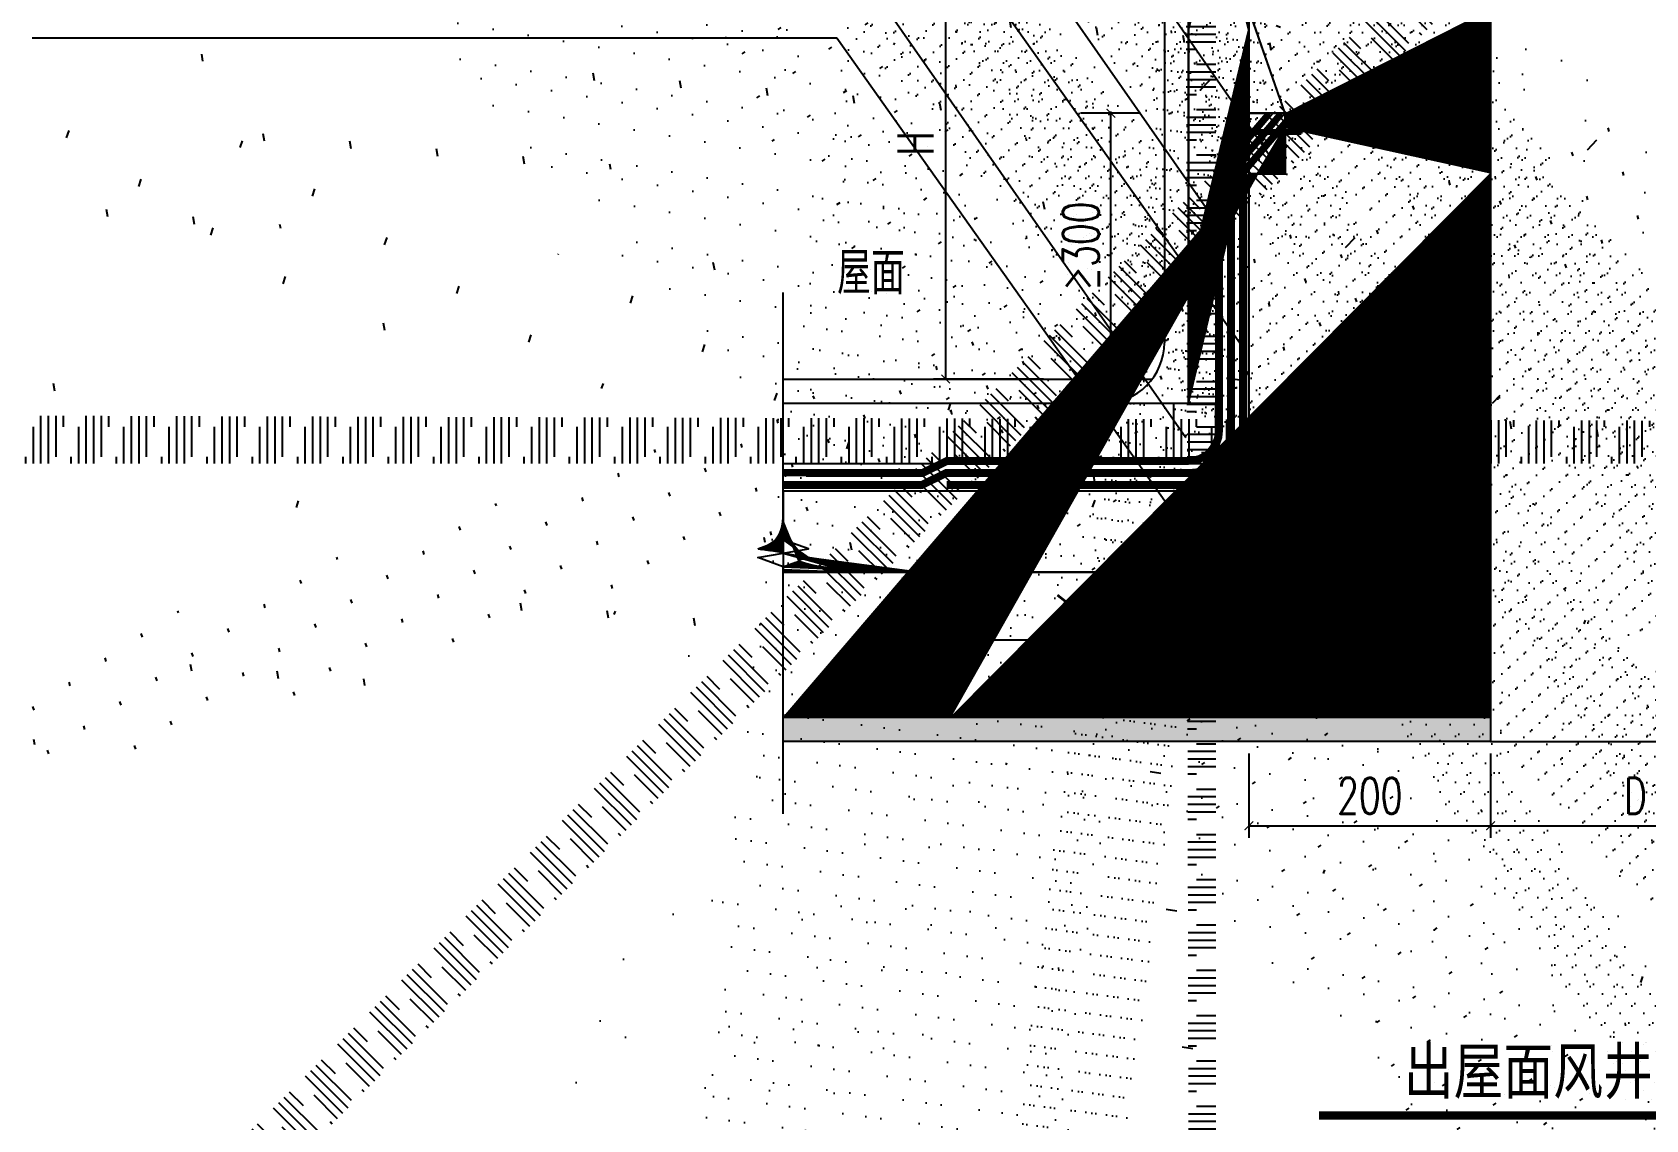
# Model space of a CAD drawing. Extents: x -40548 to 155442, y 5688 to 67136.
# Drawn here: x 133847 to 135182, y 10084 to 10984 of the extents above; entities that cross this region are included whole.
import ezdxf

# ---------------------------------------------------------------- set-up
doc = ezdxf.new("R2010")
doc.units = 0
doc.header["$LTSCALE"] = 1000
doc.linetypes.add('DASH', pattern=[0.35, 0.25, -0.1])
doc.layers.get('DEFPOINTS').update_dxf_attribs({"color": 200})
for name, color, linetype in [('A-AXIS-SYMB', 3, 'Continuous'), ('CR-PUB-TEXT', 7, 'Continuous'), ('CR-建-detl-FINISH', 1, 'Continuous'), ('CR-建-detl-H', 9, 'Continuous'), ('CR-建-detl-MEDM', 50, 'Continuous'), ('CR-建-detl-METL', 3, 'Continuous'), ('CR-建-detl-water-DASH', 210, 'Continuous'), ('CR-建-detl-XH', 8, 'Continuous'), ('CR-建-DIM-SYMB', 3, 'Continuous'), ('CR-建-dims-10', 140, 'Continuous'), ('CR-建-Dims-IDEN', 13, 'Continuous')]:
    doc.layers.add(name, color=color, linetype=linetype)
doc.layers.add('CR-建-Wall-stru', color=40, linetype='Continuous', lineweight=30)
doc.styles.add('-宋体', font='', dxfattribs={"width": 0.8})
doc.styles.add('_TCH_DIM_T3', font='SIMPLEX', dxfattribs={"width": 0.7058823529411765, "bigfont": 'GBCBIG'})
doc.styles.add('HZ', font='xcsg.shx', dxfattribs={"width": 0.8, "bigfont": 'hztxt.shx'})
doc.styles.get('-宋体').set_extended_font_data('NSimSun')
doc.dimstyles.new('_TCH_ARCH&&10', dxfattribs={"dimtxt": 29.75, "dimasz": 10, "dimexe": 25, "dimexo": 30, "dimgap": 10, "dimtad": 1, "dimdec": 0, "dimzin": 0, "dimdsep": 46, "dimtxsty": '_TCH_DIM_T3', "dimblk": 'ARCHTICK', "dimcen": 0.09, "dimdle": 1.5, "dimclrt": 7, "dimazin": 2, "dimtfac": 1, "dimtdec": 0, "dimtix": 1, "dimtmove": 2, "dimatfit": 3, "dimfxl": 0, "dimtolj": 1, "dimtzin": 0, "dimarcsym": 0})
doc.dimstyles.new('_TCH_ARCH-10', dxfattribs={"dimscale": 10, "dimtxt": 2.975, "dimasz": 1, "dimexe": 1, "dimexo": 1, "dimgap": 1, "dimtad": 1, "dimdec": 0, "dimzin": 0, "dimdsep": 46, "dimtxsty": '_TCH_DIM_T3', "dimblk": 'ARCHTICK', "dimcen": 0.09, "dimclrt": 7, "dimazin": 2, "dimtfac": 1, "dimtdec": 0, "dimtix": 1, "dimtmove": 2, "dimatfit": 3, "dimfxl": 0, "dimtolj": 1, "dimtzin": 0, "dimarcsym": 0})

# ---------------------------------------------------------------- blocks, each defined once
blk = doc.blocks.new('_ArchTick')
at = {"color": 0, "linetype": 'ByBlock', "const_width": 0.1}
blk.add_lwpolyline([(-0.3535533905932738, -0.3535533905932738), (0.3535533905932738, 0.3535533905932738)], dxfattribs=at)
blk = doc.blocks.new('*D64')
at = {"layer": 'CR-建-dims-10', "color": 0, "lineweight": -2}
for p, q in [((40599266538.3161, 3385069600.494364), (40599266538.3161, 3385069550.870755)), ((40599266788.30846, 3385069600.494364), (40599266788.30846, 3385069550.870755)), ((40599266536.8161, 3385069575.870755), (40599266789.80846, 3385069575.870755))]:
    blk.add_line(p, q, dxfattribs=at)
at = {"layer": 'DEFPOINTS', "color": 0}
for p in [(40599266538.3161, 3385069630.494364), (40599266788.30846, 3385069630.494364), (40599266788.30846, 3385069575.870755)]:
    blk.add_point(p, dxfattribs=at)
at = {"layer": 'CR-建-dims-10', "color": 0, "lineweight": -2, "xscale": 10, "yscale": 10, "zscale": 10, "rotation": 180}
blk.add_blockref('_ArchTick', (40599266538.3161, 3385069575.870755), dxfattribs=at)
at = {"layer": 'CR-建-dims-10', "color": 0, "lineweight": -2, "xscale": 10, "yscale": 10, "zscale": 10}
blk.add_blockref('_ArchTick', (40599266788.30846, 3385069575.870755), dxfattribs=at)
at = {"layer": 'CR-建-dims-10', "color": 7, "insert": (40599266663.31229, 3385069600.745755), "char_height": 29.75, "attachment_point": 5, "style": '_TCH_DIM_T3'}
blk.add_mtext('\\A1;≥250', dxfattribs=at)
blk = doc.blocks.new('*D65')
at = {"layer": 'CR-建-dims-10', "color": 0, "lineweight": -2}
for p, q in [((40599266674.03432, 3385069790.279987), (40599266674.03432, 3385070013.279987)), ((40599266698.65037, 3385070011.779987), (40599266649.03432, 3385070011.779987)), ((40599266698.65037, 3385069791.779987), (40599266649.03432, 3385069791.779987))]:
    blk.add_line(p, q, dxfattribs=at)
at = {"layer": 'DEFPOINTS', "color": 0}
for p in [(40599266674.03432, 3385070011.779987), (40599266728.65037, 3385070011.779987), (40599266728.65037, 3385069791.779987)]:
    blk.add_point(p, dxfattribs=at)
at = {"layer": 'CR-建-dims-10', "color": 0, "lineweight": -2, "xscale": 10, "yscale": 10, "zscale": 10}
for p, rotation in [((40599266674.03432, 3385070011.779987), 90), ((40599266674.03432, 3385069791.779987), 270)]:
    blk.add_blockref('_ArchTick', p, dxfattribs=dict(at, rotation=rotation))
at = {"layer": 'CR-建-dims-10', "color": 7, "insert": (40599266649.15932, 3385069901.779975), "char_height": 29.75, "attachment_point": 5, "rotation": 90, "style": '_TCH_DIM_T3'}
blk.add_mtext('\\A1;≥300', dxfattribs=at)
blk = doc.blocks.new('*D274')
at = {"layer": 'CR-建-dims-10', "color": 0, "lineweight": -2}
for p, q in [((40599266618.30846, 3385070181.779985), (40599266527.31473, 3385070181.779985)), ((40599266537.31473, 3385070181.779985), (40599266537.31473, 3385069791.779985)), ((40599266618.30846, 3385069791.779985), (40599266527.31473, 3385069791.779985))]:
    blk.add_line(p, q, dxfattribs=at)
at = {"layer": 'DEFPOINTS', "color": 0}
for p in [(40599266628.30846, 3385070181.779985), (40599266537.31473, 3385069791.779985), (40599266628.30846, 3385069791.779985)]:
    blk.add_point(p, dxfattribs=at)
at = {"layer": 'CR-建-dims-10', "color": 0, "lineweight": -2, "xscale": 10, "yscale": 10, "zscale": 10}
for p, rotation in [((40599266537.31473, 3385070181.779985), 90), ((40599266537.31473, 3385069791.779985), 270)]:
    blk.add_blockref('_ArchTick', p, dxfattribs=dict(at, rotation=rotation))
at = {"layer": 'CR-建-dims-10', "color": 7, "insert": (40599266512.43973, 3385069986.779985), "char_height": 29.75, "attachment_point": 5, "rotation": 90, "style": '_TCH_DIM_T3'}
blk.add_mtext('\\A1;H', dxfattribs=at)
blk = doc.blocks.new('*D275')
at = {"layer": 'CR-建-dims-10', "color": 0, "lineweight": -2}
for p, q in [((40599266788.30846, 3385069481.779985), (40599266788.30846, 3385069411.90892)), ((40599266988.30846, 3385069481.779985), (40599266988.30846, 3385069411.90892)), ((40599266788.30846, 3385069421.90892), (40599266988.30846, 3385069421.90892))]:
    blk.add_line(p, q, dxfattribs=at)
at = {"layer": 'DEFPOINTS', "color": 0}
for p in [(40599266788.30846, 3385069491.779985), (40599266988.30846, 3385069491.779985), (40599266988.30846, 3385069421.90892)]:
    blk.add_point(p, dxfattribs=at)
at = {"layer": 'CR-建-dims-10', "color": 0, "lineweight": -2, "xscale": 10, "yscale": 10, "zscale": 10, "rotation": 180}
blk.add_blockref('_ArchTick', (40599266788.30846, 3385069421.90892), dxfattribs=at)
at = {"layer": 'CR-建-dims-10', "color": 0, "lineweight": -2, "xscale": 10, "yscale": 10, "zscale": 10}
blk.add_blockref('_ArchTick', (40599266988.30846, 3385069421.90892), dxfattribs=at)
at = {"layer": 'CR-建-dims-10', "color": 7, "insert": (40599266888.30846, 3385069446.78392), "char_height": 29.75, "attachment_point": 5, "style": '_TCH_DIM_T3'}
blk.add_mtext('\\A1;200', dxfattribs=at)
blk = doc.blocks.new('*D276')
at = {"layer": 'CR-建-dims-10', "color": 0, "lineweight": -2}
for p, q in [((40599266988.30846, 3385069481.779985), (40599266988.30846, 3385069411.90892)), ((40599267227.85911, 3385069481.779985), (40599267227.85911, 3385069411.90892)), ((40599266988.30846, 3385069421.90892), (40599267227.85911, 3385069421.90892))]:
    blk.add_line(p, q, dxfattribs=at)
at = {"layer": 'DEFPOINTS', "color": 0}
for p in [(40599266988.30846, 3385069491.779985), (40599267227.85911, 3385069491.779985), (40599267227.85911, 3385069421.90892)]:
    blk.add_point(p, dxfattribs=at)
at = {"layer": 'CR-建-dims-10', "color": 0, "lineweight": -2, "xscale": 10, "yscale": 10, "zscale": 10, "rotation": 180}
blk.add_blockref('_ArchTick', (40599266988.30846, 3385069421.90892), dxfattribs=at)
at = {"layer": 'CR-建-dims-10', "color": 0, "lineweight": -2, "xscale": 10, "yscale": 10, "zscale": 10}
blk.add_blockref('_ArchTick', (40599267227.85911, 3385069421.90892), dxfattribs=at)
at = {"layer": 'CR-建-dims-10', "color": 7, "insert": (40599267108.08379, 3385069446.78392), "char_height": 29.75, "attachment_point": 5, "style": '_TCH_DIM_T3'}
blk.add_mtext('\\A1;D', dxfattribs=at)
blk = doc.blocks.new('42423')
at = {"layer": 'CR-建-detl-H', "linetype": 'Continuous'}
h = blk.add_hatch(dxfattribs=at)
h.set_pattern_fill('钢筋混凝土', color=256, scale=10, style=0)
h.set_pattern_definition([(45, (40599266770.62585, 3385070146.849381), (-17.67766952966369, 17.67766952966369), []), (49.99999999999999, (40599266770.62585, 3385070146.849381), (71.72601826007535, -6.275213498259511), [7.5, -82.5]), (355, (40599266770.62585, 3385070146.849381), (-13.8751333613, 75.21921337000119), [6, -66]), (100.4514, (40599266776.60301, 3385070146.326447), (57.85093817140216, 68.94395420609536), [6.374018999999993, -70.11421119999987]), (46.18420000000001, (40599266770.62585, 3385070166.849381), (106.7241048625644, -16.55190143290181), [11.25, -123.75]), (96.63559999999998, (40599266779.51952, 3385070165.470051), (93.46627055487033, 97.41178709004417), [9.561028799999981, -105.1712999999999]), (351.1842, (40599266770.62585, 3385070166.849381), (93.46619451336272, 97.41186009253246), [9, -99]), (21, (40599266780.62585, 3385070161.849381), (59.69070521184616, -40.26188906653388), [7.5, -82.5]), (326.0000000000001, (40599266780.62585, 3385070161.849381), (24.33153319215817, 72.5150045046853), [6, -66]), (71.4514, (40599266785.60007, 3385070158.494221), (84.02226285814899, 32.25304967099524), [6.374019000000001, -70.1142112]), (37.50000000000001, (40599266770.62585, 3385070146.849381), (1.215985531729067, 33.28938538313115), [0, -65.19999999999999, 0, -67, 0, -66.25]), (7.499999999999999, (40599266770.62585, 3385070146.849381), (26.30695374421486, 39.44117118823603), [0, -38.2, 0, -63.7, 0, -25.25]), (327.5, (40599266748.32584, 3385070146.849381), (53.38224361724091, -2.25548717343798), [0, -25, 0, -78, 0, -103.5]), (317.5, (40599266738.32584, 3385070146.849381), (58.31861693423862, 10.01049823323176), [0, -32.5, 0, -51.8, 0, -73.5])])
edge = h.paths.add_edge_path()
edge.add_arc((40599266812.49226, 3385070154.770525), 12.58963792331561, 186.7994316038145, 209.7033947581065, ccw=False)
edge.add_line((40599266799.99117, 3385070153.279985), (40599266799.99117, 3385070181.779985))
edge.add_line((40599266799.99117, 3385070181.779985), (40599266790.63957, 3385070181.779985))
edge.add_line((40599266790.63957, 3385070181.779985), (40599266688.30846, 3385070181.779985))
edge.add_line((40599266688.30846, 3385070181.779985), (40599266790.63957, 3385070181.779985))
edge.add_line((40599266790.63957, 3385070181.779985), (40599266788.30846, 3385070170))
edge.add_line((40599266788.30846, 3385070170), (40599266788.30846, 3385070120))
edge.add_line((40599266788.30846, 3385070120), (40599266788.30846, 3385070101.779985))
edge.add_line((40599266788.30846, 3385070101.779985), (40599266988.30846, 3385070101.779985))
edge.add_line((40599266988.30846, 3385070101.779985), (40599266988.30846, 3385070181.779985))
edge.add_line((40599266988.30846, 3385070181.779985), (40599266896.62576, 3385070181.779985))
edge.add_line((40599266896.62576, 3385070181.779985), (40599266896.62576, 3385070153.279986))
edge.add_arc((40599266884.12467, 3385070154.770486), 12.58962571702129, 330.2967732431433, 353.2007409820487, ccw=False)
edge.add_arc((40599266894.62576, 3385070148.779987), 0.5000023799027735, 209.7033153975909, 330.29663714086115, ccw=False)
edge.add_arc((40599266905.12685, 3385070154.770507), 12.58963580796583, 186.7993518748807, 209.703307809959, ccw=False)
edge.add_line((40599266892.62576, 3385070153.279985), (40599266892.62576, 3385070181.779985))
edge.add_line((40599266892.62576, 3385070181.779985), (40599266803.99117, 3385070181.779985))
edge.add_line((40599266803.99117, 3385070181.779985), (40599266803.99117, 3385070153.279986))
edge.add_arc((40599266791.49007, 3385070154.770506), 12.58963566381102, 330.2966940749954, 353.2006545896286, ccw=False)
edge.add_arc((40599266801.99117, 3385070148.779987), 0.5000026161803585, 209.7037960691732, 330.296589679358, ccw=False)
h.paths.add_polyline_path([(40599266788.30846, 3385070162.351991), (40599266788.30846, 3385070097.648009), (40599266788.30846, 3385070120)])
h.paths.add_polyline_path([(40599266818.30791, 3385069961.782413), (40599266788.30846, 3385069961.781442), (40599266788.30846, 3385069631.779985), (40599266402.86976, 3385069631.779985), (40599266402.86976, 3385069511.779985), (40599266988.30846, 3385069511.779985), (40599266988.30846, 3385070101.779985), (40599266788.30846, 3385070101.779985), (40599266788.30846, 3385070011.779985), (40599266818.30791, 3385070011.779985)])
at = {"layer": 'CR-建-detl-XH'}
h = blk.add_hatch(dxfattribs=at)
h.set_pattern_fill('AR-SAND', color=256, scale=5, style=0)
h.set_pattern_definition([(142.5, (40599266693.85418, 3385070095.119074), (0.4000078239960125, 12.23533093323356), [0, -9.652, 0, -10.795, 0, -10.31875]), (172.5, (40599266693.85418, 3385070095.119074), (-11.23808207845006, 17.92062751420885), [0, -5.207000000000001, 0, -8.6995, 0, -3.33375]), (212.5, (40599266701.66468, 3385070095.119074), (-19.77480925603645, 0.0359296169636425), [0, -3.174999999999998, 0, -11.42999999999999, 0, -14.92249999999999]), (222.5, (40599266701.66468, 3385070095.119074), (-19.08891131180743, 5.573233081430407), [0, -1.5875, 0, -7.492999999999999, 0, -8.5725])])
h.paths.add_polyline_path([(40599266718.3082, 3385070149.999986), (40599266738.30823, 3385070129.999986), (40599266738.3084, 3385070109.999986), (40599266718.30859, 3385070101.779985), (40599266718.30869, 3385070088.9227), (40599266718.30852, 3385070109.999986)])
h.paths.add_polyline_path([(40599266718.30779, 3385070201.780386), (40599266746.30348, 3385070204.295954), (40599266815.60934, 3385070188.139405), (40599266813.34277, 3385070183.279985), (40599266792.13957, 3385070183.279985), (40599266790.63957, 3385070183.279985), (40599266790.63957, 3385070181.779985), (40599266783.30846, 3385070181.779985), (40599266738.30779, 3385070181.779985), (40599266738.30823, 3385070129.999986), (40599266718.3082, 3385070149.999986)])
h.paths.add_polyline_path([(40599266746.30348, 3385070204.295954), (40599266823.30846, 3385070206.779985), (40599266823.30846, 3385070196.779985), (40599266819.63957, 3385070196.779985), (40599266815.60934, 3385070188.139405)])
h.paths.add_polyline_path([(40599266876.97736, 3385070196.779985), (40599266873.30846, 3385070196.779985), (40599266873.30846, 3385070201.779985), (40599266908.30846, 3385070201.779985), (40599266908.30846, 3385070181.779985), (40599266904.47736, 3385070181.779985), (40599266904.47736, 3385070183.279985), (40599266883.27416, 3385070183.279985)])
h.paths.add_polyline_path([(40599266718.30846, 3385070101.775605), (40599266738.30846, 3385070101.776695), (40599266738.30952, 3385069975.915483), (40599266718.30945, 3385069985.31061)])
h.paths.add_polyline_path([(40599266738.31108, 3385069791.779985), (40599266718.31108, 3385069791.779985), (40599266718.30945, 3385069985.31061), (40599266738.30952, 3385069975.915483)])
at = {"layer": 'CR-建-detl-XH', "linetype": 'Continuous'}
h = blk.add_hatch(dxfattribs=at)
h.set_pattern_fill('ANSI37', color=256, scale=10, style=0)
h.set_pattern_definition([(135, (40599608497.98761, 3385310368.459353), (11.22532015133644, 11.22532015133644), []), (45.00000000000001, (40599608497.98761, 3385310368.459353), (11.22532015133644, -11.22532015133644), [])])
h.paths.add_polyline_path([(40599266738.30846, 3385070181.778624), (40599266788.30846, 3385070181.781347), (40599266788.31403, 3385069982.716886), (40599266788.31373, 3385069956.26042), (40599266786.24737, 3385069953.396467), (40599266738.30952, 3385069975.915483)])
h.paths.add_polyline_path([(40599266770.82767, 3385069771.779985), (40599266738.31125, 3385069771.779985), (40599266738.30952, 3385069975.915483), (40599266786.24737, 3385069953.396467), (40599266770.81841, 3385069932.012127)])
h = blk.add_hatch(dxfattribs=at)
h.set_pattern_fill('防水材料', color=256, scale=10, angle=45, style=0)
h.set_pattern_definition([(135, (40599871782.38195, 3385310397.522453), (-13.25825214724777, 22.09708691207961), [100, -50]), (45.00000000000001, (40599871782.38195, 3385310397.522453), (-13.25825214724776, -22.09708691207961), [100, -50])])
h.paths.add_polyline_path([(40599266818.30791, 3385069961.782413), (40599266814.9221, 3385069961.782331), (40599266818.30791, 3385069964.438543)])
h.paths.add_polyline_path([(40599266788.30846, 3385070011.779985), (40599266788.30791, 3385069961.781685), (40599266814.9221, 3385069961.782331), (40599266818.30791, 3385069964.438543), (40599266818.30791, 3385070011.779985)])
at = {"layer": 'CR-建-detl-XH'}
h = blk.add_hatch(dxfattribs=at)
h.set_pattern_fill('AR-SAND', color=256, scale=5, style=0)
h.set_pattern_definition([(142.5, (40599440214.51999, 3385241952.439964), (0.4000078239960125, 12.23533093323356), [0, -9.652000000000001, 0, -10.795, 0, -10.31875]), (172.5, (40599440214.51999, 3385241952.439964), (-11.23808207845006, 17.92062751420885), [0, -5.206999999999998, 0, -8.699499999999995, 0, -3.333749999999998]), (212.5, (40599440222.33049, 3385241952.439964), (-19.77480925603645, 0.03592961696364028), [0, -3.174999999999988, 0, -11.42999999999997, 0, -14.92249999999996]), (222.5, (40599440222.33049, 3385241952.439964), (-19.08891131180743, 5.573233081430404), [0, -1.587499999999999, 0, -7.492999999999997, 0, -8.572499999999996])])
h.paths.add_polyline_path([(40599266402.86976, 3385069771.779985), (40599266402.86976, 3385069791.779985), (40599266748.30846, 3385069791.779985), (40599266748.30846, 3385069771.779985)])
h = blk.add_hatch(dxfattribs=at)
h.set_pattern_fill('混凝土', color=256, scale=5, style=0)
h.set_pattern_definition([(130, (40599440214.51999, 3385241952.439964), (-35.86300913003767, -3.137606749129755), [3.75, -41.25000000000001]), (185, (40599440214.51999, 3385241952.439964), (6.937566680650001, 37.60960668500059), [3, -33.00000000000001]), (79.5486000000001, (40599440211.53141, 3385241952.178497), (-28.92546908570107, 34.47197710304768), [3.187009499999988, -35.05710559999984]), (133.8158, (40599440214.51999, 3385241962.439964), (-53.36205243128222, -8.275950716450904), [5.625000000000001, -61.87500000000001]), (83.36440000000003, (40599440210.07315, 3385241961.750299), (-46.73313527743517, 48.70589354502208), [4.780514399999967, -52.58564999999971]), (188.8158, (40599440214.51999, 3385241962.439964), (-46.73309725668136, 48.70593004626623), [4.499999999999987, -49.49999999999986]), (159, (40599440209.51999, 3385241959.939964), (-29.84535260592308, -20.13094453326694), [3.75, -41.25]), (214, (40599440209.51999, 3385241959.939964), (-12.16576659607908, 36.25750225234265), [2.999999999999999, -32.99999999999999]), (108.5485999999999, (40599440207.03288, 3385241958.262384), (-42.0111314290745, 16.12652483549762), [3.187009499999997, -35.05710559999996]), (142.5, (40599440214.51999, 3385241952.439964), (-0.6079927658645334, 16.64469269156557), [0, -32.59999999999999, 0, -33.5, 0, -33.125]), (172.5, (40599440214.51999, 3385241952.439964), (-13.15347687210743, 19.72058559411801), [0, -19.09999999999999, 0, -31.84999999999999, 0, -12.62499999999999]), (212.5, (40599440225.66999, 3385241952.439964), (-26.69112180862045, -1.12774358671899), [0, -12.49999999999995, 0, -38.99999999999987, 0, -51.74999999999982]), (222.5, (40599440230.66999, 3385241952.439964), (-29.15930846711931, 5.005249116615882), [0, -16.24999999999999, 0, -25.89999999999999, 0, -36.74999999999999])])
h.paths.add_polyline_path([(40599266402.86976, 3385069721.779985), (40599266402.86976, 3385069771.779985), (40599266716.57634, 3385069771.779985), (40599266716.57634, 3385069721.779985)])
at = {"layer": 'CR-建-detl-XH', "linetype": 'Continuous'}
h = blk.add_hatch(dxfattribs=at)
h.set_pattern_fill('防水材料', color=256, scale=10, style=0)
h.set_pattern_definition([(7.016709298534877e-15, (40599092610.23171, 3385228757.64883), (25, 6.249999999999999), [99.99999999999999, -49.99999999999999]), (90, (40599092610.23171, 3385228757.64883), (-6.249999999999999, -25), [99.99999999999999, -49.99999999999999])])
h.paths.add_polyline_path([(40599266760.80749, 3385069721.779985), (40599266726.09676, 3385069721.779985), (40599266726.09676, 3385069771.779985), (40599266760.80749, 3385069771.779985)])
at = {"layer": 'CR-建-detl-XH'}
h = blk.add_hatch(dxfattribs=at)
h.set_pattern_fill('AR-SAND', color=256, scale=5, style=0)
h.set_pattern_definition([(142.5, (40599434137.61346, 3385233030.078474), (0.4000078239960125, 12.23533093323356), [0, -9.652, 0, -10.795, 0, -10.31875]), (172.5, (40599434137.61346, 3385233030.078474), (-11.23808207845006, 17.92062751420885), [0, -5.207000000000001, 0, -8.6995, 0, -3.33375]), (212.5, (40599434145.42397, 3385233030.078474), (-19.77480925603645, 0.03592961696364028), [0, -3.174999999999998, 0, -11.42999999999999, 0, -14.92249999999999]), (222.5, (40599434145.42397, 3385233030.078474), (-19.08891131180743, 5.573233081430404), [0, -1.5875, 0, -7.492999999999999, 0, -8.5725])])
h.paths.add_polyline_path([(40599266788.30117, 3385069749.283823), (40599266788.30437, 3385069699.280634), (40599266738.30118, 3385069699.280634, 0.4142322429015712)])
at = {"layer": 'CR-建-detl-XH', "linetype": 'Continuous'}
h = blk.add_hatch(dxfattribs=at)
h.set_pattern_fill('ANSI37', color=256, scale=10, style=0)
h.set_pattern_definition([(135, (40599429226.62294, 3385221265.207645), (11.22532015133644, 11.22532015133644), []), (45.00000000000001, (40599429226.62294, 3385221265.207645), (11.22532015133644, -11.22532015133644), [])])
edge = h.paths.add_edge_path()
edge.add_line((40599266402.86976, 3385069658.791368), (40599266402.86976, 3385069699.280253))
edge.add_line((40599266402.86976, 3385069699.280252), (40599266788.30437, 3385069699.280634))
edge.add_line((40599266788.30437, 3385069699.280634), (40599266788.30502, 3385069681.616909))
edge.add_arc((40599266738.30527, 3385069681.779985), 50.00000065244282, 269.9931466912801, 359.813127328175, ccw=False)
edge.add_line((40599266738.29929, 3385069631.779985), (40599266535.98998, 3385069631.779985))
edge.add_line((40599266535.98997, 3385069631.779985), (40599266515.9024, 3385069631.779985))
edge.add_line((40599266515.9024, 3385069631.779985), (40599266402.86976, 3385069631.779985))
edge.add_line((40599266402.86976, 3385069631.779985), (40599266402.86976, 3385069636.291368))
edge.add_line((40599266402.86976, 3385069636.291368), (40599266423.86976, 3385069643.934743))
edge.add_line((40599266423.86976, 3385069643.934743), (40599266381.86976, 3385069651.340477))
edge.add_line((40599266381.86976, 3385069651.340477), (40599266402.86976, 3385069658.791368))
at = {"layer": 'CR-建-detl-XH'}
h = blk.add_hatch(dxfattribs=at)
h.set_pattern_fill('AR-SAND', color=256, scale=5, style=0)
h.set_pattern_definition([(142.5, (40599434137.61756, 3385232962.577825), (0.4000078239960125, 12.23533093323356), [0, -9.652, 0, -10.795, 0, -10.31875]), (172.5, (40599434137.61756, 3385232962.577825), (-11.23808207845006, 17.92062751420885), [0, -5.207000000000001, 0, -8.6995, 0, -3.33375]), (212.5, (40599434145.42806, 3385232962.577825), (-19.77480925603645, 0.03592961696364028), [0, -3.174999999999998, 0, -11.42999999999999, 0, -14.92249999999999]), (222.5, (40599434145.42806, 3385232962.577825), (-19.08891131180743, 5.573233081430404), [0, -1.5875, 0, -7.492999999999999, 0, -8.5725])])
h.paths.add_polyline_path([(40599266788.30527, 3385069681.783175), (40599266788.30846, 3385069631.779985), (40599266738.30527, 3385069631.779985, 0.4142322429015712)])
h = blk.add_hatch(dxfattribs=at)
h.set_pattern_fill('AR-SAND', color=256, scale=5, style=0)
h.set_pattern_definition([(37.50000000000001, (40598673781.17873, 3385310796.735178), (-0.4000078239960125, 12.23533093323356), [0, -9.652, 0, -10.795, 0, -10.31875]), (7.499999999999999, (40598673781.17873, 3385310796.735178), (11.23808207845006, 17.92062751420885), [0, -5.207000000000001, 0, -8.6995, 0, -3.33375]), (327.5, (40598673773.36823, 3385310796.735178), (19.77480925603645, 0.03592961696364028), [0, -3.175, 0, -11.43, 0, -14.9225]), (317.5, (40598673773.36823, 3385310796.735178), (19.08891131180743, 5.573233081430404), [0, -1.5875, 0, -7.492999999999999, 0, -8.5725])])
h.paths.add_polyline_path([(40599266988.30846, 3385069491.779985), (40599266988.30846, 3385069511.779985), (40599266402.86976, 3385069511.779985), (40599266402.86976, 3385069491.779985)])
at = {"layer": 'CR-建-detl-FINISH'}
for p, q in [((40599266718.30778, 3385070203.062019), (40599266718.31083, 3385069821.779732)), ((40599266738.30779, 3385070181.779985), (40599266738.31125, 3385069771.780125)), ((40599266788.30846, 3385070011.779985), (40599266788.30791, 3385069961.778707)), ((40599266402.86976, 3385069791.779985), (40599266708.31102, 3385069791.779985))]:
    blk.add_line(p, q, dxfattribs=at)
blk.add_lwpolyline([(40599266988.30846, 3385069511.779985), (40599266988.30846, 3385069491.779985), (40599266402.86976, 3385069491.779985)], dxfattribs=at)
at = {"layer": 'CR-建-detl-FINISH', "color": 5}
blk.add_lwpolyline([(40599266988.30846, 3385069491.779985), (40599267227.85911, 3385069491.779985)], dxfattribs=at)
at = {"layer": 'CR-建-detl-FINISH'}
blk.add_arc((40599266668.31083, 3385069821.779732), 49.99999999999999, 270, 0, dxfattribs=at)
at = {"layer": 'CR-建-detl-MEDM'}
for p, q in [((40599266402.86976, 3385069771.779985), (40599266716.57634, 3385069771.779985)), ((40599266716.57634, 3385069771.779985), (40599266760.80749, 3385069771.78027)), ((40599266726.09676, 3385069721.779985), (40599266726.09676, 3385069771.779985)), ((40599266760.80749, 3385069721.78027), (40599266760.80749, 3385069771.78027)), ((40599266402.86976, 3385069721.779985), (40599266726.09676, 3385069721.779985)), ((40599266726.09676, 3385069721.779985), (40599266760.80749, 3385069721.78027))]:
    blk.add_line(p, q, dxfattribs=at)
blk.add_lwpolyline([(40599266402.86976, 3385069699.280252), (40599266788.30437, 3385069699.280634), (40599266788.30501, 3385069681.616909, -0.4132936114797757), (40599266738.29929, 3385069631.779985), (40599266535.98997, 3385069631.779985), (40599266515.9024, 3385069631.779985), (40599266402.86976, 3385069631.779985)], format="xyb", dxfattribs=at)
for centre in [(40599266738.30118, 3385069749.280634), (40599266738.30527, 3385069681.779985)]:
    blk.add_arc(centre, 50, 270, 0.003660981390144578, dxfattribs=at)
at = {"layer": 'CR-建-detl-METL', "linetype": 'Continuous', "const_width": 5.000000000000001}
for points in [[(40599266785.88602, 3385070010.867217), (40599266785.88602, 3385069981.494581)], [(40599266831.5536, 3385069996.180899), (40599266787.38602, 3385069996.180899)]]:
    blk.add_lwpolyline(points, dxfattribs=at)
at = {"layer": 'CR-建-detl-water-DASH', "linetype": 'DASH', "ltscale": 0.1, "const_width": 5}
for points in [[(40599266814.98009, 3385070011.337859), (40599266773.29653, 3385069962.476369), (40599266773.29966, 3385069901.007253), (40599266773.30088, 3385069880.731669), (40599266773.31291, 3385069748.836954, -0.4142488958099992), (40599266738.31381, 3385069713.837859), (40599266537.72823, 3385069713.837859), (40599266517.64066, 3385069703.837859), (40599266402.86975, 3385069703.837859)], [(40599266804.98331, 3385070011.337859), (40599266763.29653, 3385069962.469855), (40599266763.29966, 3385069901.000738), (40599266763.30088, 3385069880.725155), (40599266763.31291, 3385069748.836351, -0.4142488958098416), (40599266738.31441, 3385069723.837859), (40599266538.3161, 3385069723.837859), (40599266518.22852, 3385069713.837859), (40599266402.86975, 3385069713.837859)], [(40599266824.9799, 3385070011.3279), (40599266783.2951, 3385069962.464961), (40599266783.31291, 3385069748.837557, -0.4142488958100863), (40599266738.31321, 3385069703.837859), (40599266538.3161, 3385069703.837859)]]:
    blk.add_lwpolyline(points, format="xyb", dxfattribs=at)
at = {"layer": 'CR-建-detl-water-DASH'}
for points in [[(40599266812.19281, 3385070011.337859), (40599266770.7965, 3385069963.059049), (40599266770.79962, 3385069901.58993), (40599266770.80085, 3385069881.314346), (40599266770.81291, 3385069748.836803, -0.4142488958097064), (40599266738.31396, 3385069716.337859), (40599266537.14037, 3385069716.337859), (40599266517.05279, 3385069706.337859), (40599266402.86975, 3385069706.337859)], [(40599266817.76739, 3385070011.337859), (40599266775.79657, 3385069961.89369), (40599266775.7997, 3385069900.424575), (40599266775.80092, 3385069880.148992), (40599266775.81291, 3385069748.837105, -0.4142488958097977), (40599266738.31366, 3385069711.337859), (40599266538.3161, 3385069711.337859), (40599266518.22852, 3385069701.337859), (40599266402.86975, 3385069701.337859)], [(40599266802.19602, 3385070011.337859), (40599266760.7965, 3385069963.052535), (40599266760.79962, 3385069901.583416), (40599266760.80085, 3385069881.307832), (40599266760.81291, 3385069748.8362, -0.4142488958094015), (40599266738.31457, 3385069726.337859), (40599266537.72823, 3385069726.337859), (40599266517.64066, 3385069716.337859), (40599266402.86975, 3385069716.337859)], [(40599266807.7706, 3385070011.337859), (40599266765.79657, 3385069961.887176), (40599266765.7997, 3385069900.418061), (40599266765.80092, 3385069880.142478), (40599266765.81291, 3385069748.836502, -0.4142488958095816), (40599266738.31427, 3385069721.337859), (40599266538.90397, 3385069721.337859), (40599266518.81638, 3385069711.337859), (40599266421.91179, 3385069711.337859)], [(40599266822.19262, 3385070011.3279), (40599266780.79505, 3385069963.04763), (40599266780.81291, 3385069748.837406, -0.414248895809868), (40599266738.31336, 3385069706.337859), (40599266538.3161, 3385069706.337859)], [(40599266827.76719, 3385070011.3279), (40599266785.79515, 3385069961.882291), (40599266785.81291, 3385069748.837708, -0.4142488958099232), (40599266738.31306, 3385069701.337859), (40599266538.3161, 3385069701.337859)]]:
    blk.add_lwpolyline(points, format="xyb", dxfattribs=at)
at = {"layer": 'CR-建-DIM-SYMB'}
blk.add_lwpolyline([(40599266402.86976, 3385069431.779985), (40599266402.86976, 3385069636.291368), (40599266381.86976, 3385069643.934743), (40599266423.86976, 3385069651.340477), (40599266402.86976, 3385069658.791368), (40599266402.86976, 3385069863.302752)], dxfattribs=at)
at = {"layer": 'CR-建-DIM-SYMB', "const_width": 7}
blk.add_lwpolyline([(40599266846.34923, 3385069182.060141), (40599267355.8138, 3385069182.060141)], dxfattribs=at)
at = {"layer": 'CR-建-Dims-IDEN', "linetype": 'Continuous'}
for p, q in [((40599266804.96624, 3385069977.230062), (40599266446.69899, 3385070496.197837)), ((40599266758.76134, 3385069924.995144), (40599266447.21523, 3385070371.599074)), ((40599266780.8052, 3385069821.531374), (40599266447.21523, 3385070291.85006)), ((40599266736.06628, 3385069743.133683), (40599266447.21523, 3385070157.204074)), ((40599266447.21523, 3385070073.917104), (40599265781.56335, 3385070073.917104)), ((40599266757.56492, 3385069635.63685), (40599266447.21523, 3385070073.917104))]:
    blk.add_line(p, q, dxfattribs=at)
at = {"layer": 'CR-建-Wall-stru', "linetype": 'Continuous'}
for p, q in [((40599266818.30791, 3385070011.779985), (40599266788.30846, 3385070011.779985)), ((40599266818.30791, 3385070011.779985), (40599266818.30791, 3385069961.782413)), ((40599266788.30791, 3385069961.781442), (40599266818.30791, 3385069961.782413))]:
    blk.add_line(p, q, dxfattribs=at)
at = {"layer": 'CR-建-Wall-stru'}
for points in [[(40599266788.30846, 3385069631.779985), (40599266788.30846, 3385070181.779985), (40599266988.30846, 3385070181.779985), (40599266988.30846, 3385069511.779985)], [(40599266402.86976, 3385069631.779985), (40599266788.30846, 3385069631.779985)], [(40599266402.86976, 3385069511.779985), (40599266988.30846, 3385069511.779985)]]:
    blk.add_lwpolyline(points, dxfattribs=at)
at = {"layer": 'CR-PUB-TEXT', "style": '-宋体', "width": 0.8}
blk.add_text('出屋面风井防水做法', height=37.76371308016878, dxfattribs=at).set_placement((40599266916.46107, 3385069200.127148))
at = {"layer": 'CR-建-Dims-IDEN', "color": 7, "linetype": 'Continuous', "style": 'HZ', "width": 0.8}
blk.add_text('屋面', height=35, dxfattribs=at).set_placement((40599266447.50283, 3385069862.021469))
at = {"layer": 'CR-建-dims-10'}
for p1, p2, distance, text, dimstyle, picture, middle in [((40599266628.30846, 3385070181.779985), (40599266628.30846, 3385069791.779985), -90.99372863769531, 'H', '_TCH_ARCH-10', '*D274', (40599266512.43973, 3385069986.779985)), ((40599266728.65035, 3385069791.779985), (40599266728.65035, 3385070011.779985), 54.61603546142578, '≥300', '_TCH_ARCH&&10', '*D65', (40599266649.15932, 3385069901.779975)), ((40599266538.3161, 3385069630.494364), (40599266788.30846, 3385069630.494364), -54.62360858917236, '≥250', '_TCH_ARCH&&10', '*D64', (40599266663.31229, 3385069600.745755)), ((40599266788.30846, 3385069491.779985), (40599266988.30846, 3385069491.779985), -69.87106513977051, '200', '_TCH_ARCH-10', '*D275', (40599266888.30846, 3385069446.78392)), ((40599266988.30846, 3385069491.779985), (40599267227.85911, 3385069491.779985), -69.87106513977051, 'D', '_TCH_ARCH-10', '*D276', (40599267108.08379, 3385069446.78392))]:
    dim = blk.add_aligned_dim(p1=p1, p2=p2, distance=distance, text=text, dimstyle=dimstyle, dxfattribs=at)
    dim.commit()
    dim.dimension.update_dxf_attribs({"geometry": picture, "text_midpoint": middle})

msp = doc.modelspace()

# ---------------------------------------------------------------- block references
at = {"layer": 'A-AXIS-SYMB'}
msp.add_blockref('42423', (-40599131934.71328, -3385059094.657945), dxfattribs=at)

doc.saveas('drawing.dxf')
